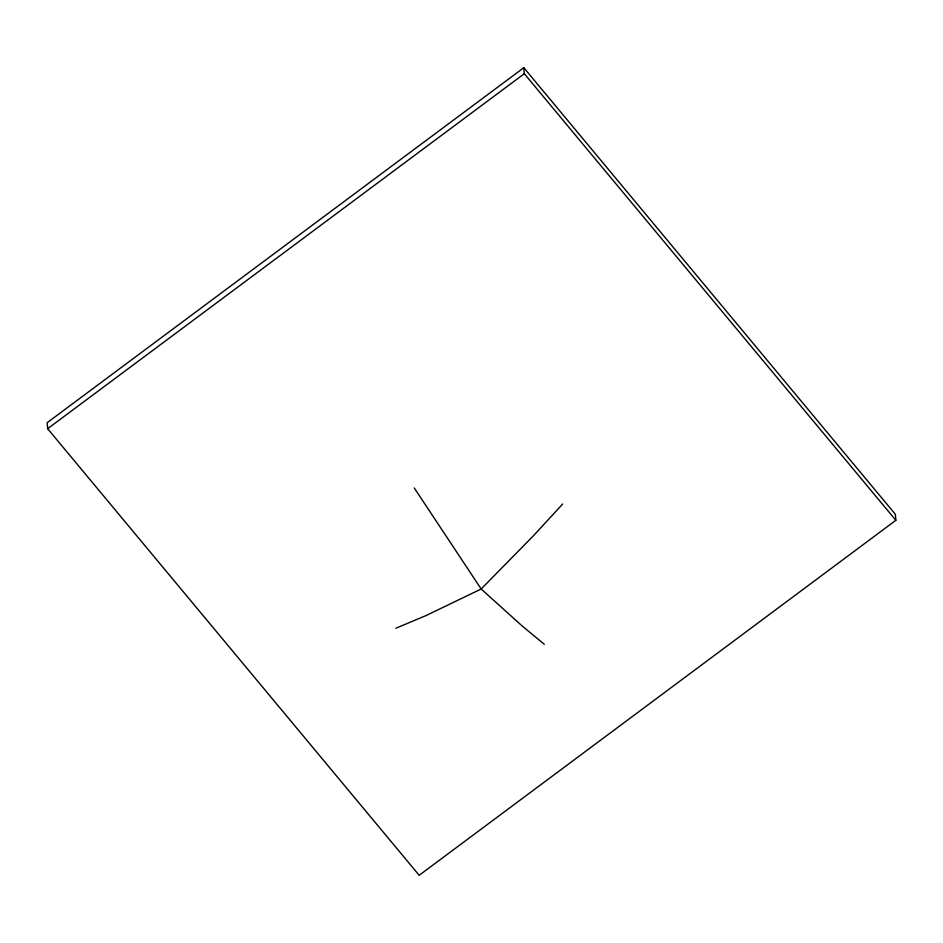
<?xml version="1.0" encoding="UTF-8"?>
<svg xmlns="http://www.w3.org/2000/svg" width="943" height="943" viewBox="0 0 943 943"><rect width="100%" height="100%" fill="white"/><g stroke="black" fill="none" stroke-linecap="round" stroke-linejoin="round"><path stroke-width="1.41" d="M562.7 503.998L533.667 535.518L481.166 588.998L426.425 615.39L395.86 628.25M523.825 67.707L47.15 422.7L47.645 428.7L419.175 875.293L895.85 520.3L895.355 514.3L523.825 67.707L524.32 73.707L895.85 520.3M47.645 428.7L524.32 73.707M544.3 644.281L521.844 625.692L481.166 588.998L414.26 487.967"/></g></svg>
